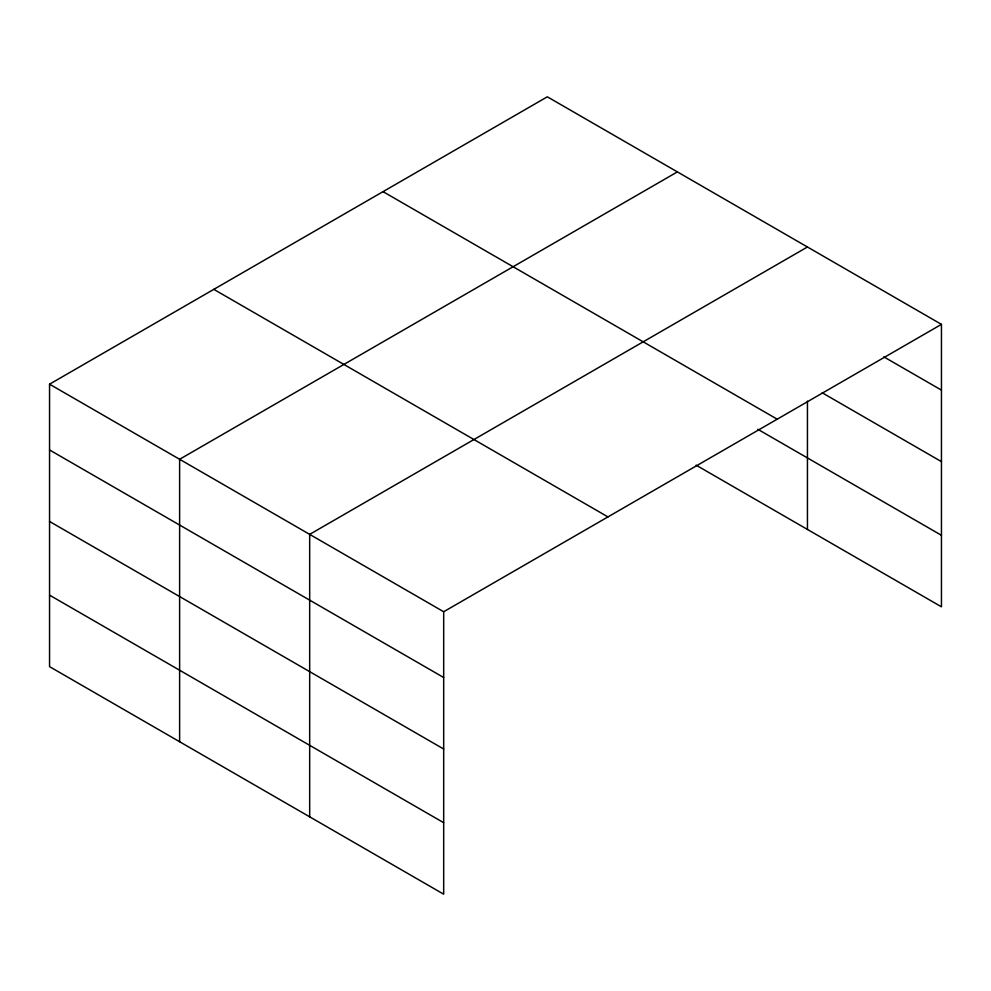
<?xml version="1.0" encoding="UTF-8"?>
<svg xmlns="http://www.w3.org/2000/svg" width="991" height="991" viewBox="0 0 991 991"><rect width="100%" height="100%" fill="white"/><g stroke="black" fill="none" stroke-linecap="round" stroke-linejoin="round"><path stroke-width="1.49" d="M941.45 324.367L547.317 96.808L49.55 384.186L49.55 666.633L443.683 894.192L443.683 611.744L941.45 324.367L941.45 606.814L696.153 465.188M677.373 171.901L179.619 459.279L179.619 741.726M807.442 246.994L309.675 534.372L309.675 816.819M883.823 356.859L941.45 390.12M822.183 392.77L941.45 461.633M383.046 191.647L777.192 419.193M757.83 429.289L941.45 535.301M213.808 289.347L607.954 516.906M49.55 384.186L443.683 611.744M49.55 449.951L443.683 677.51M49.55 521.464L443.683 749.01M49.55 595.133L443.683 822.691M807.442 401.144L807.442 529.442"/></g></svg>
